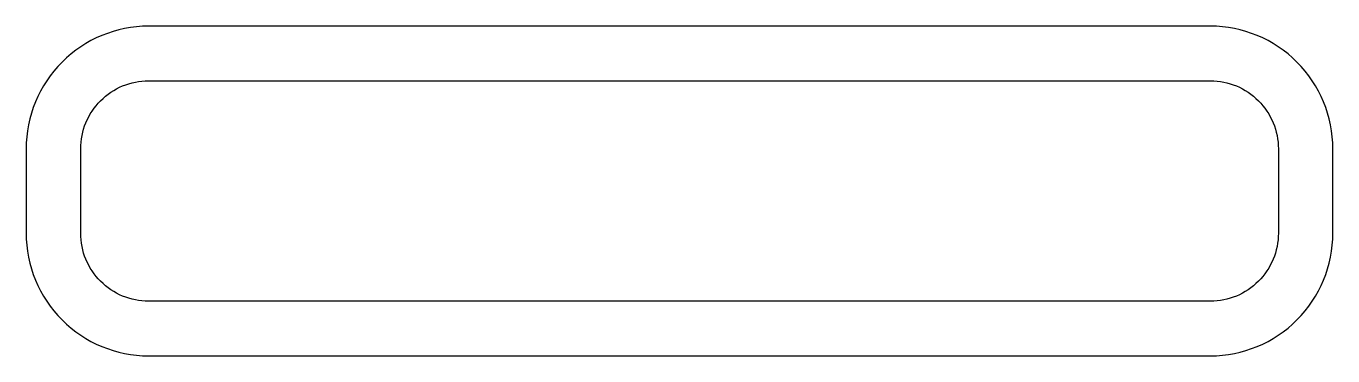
# Model space of a CAD drawing. Header units: millimetres. Extents: x -238 to 218, y -83 to 32.
import ezdxf

# ---------------------------------------------------------------- set-up
doc = ezdxf.new("R2010")
doc.units = ezdxf.units.MM
doc.layers.get('0').update_dxf_attribs({"linetype": 'CONTINUOUS'})

msp = doc.modelspace()

# ---------------------------------------------------------------- linework, layer by layer
for points in [[(-238.26, -11.17), (-238.26, -40.63, 0.414214), (-195.46, -83.43), (175.38, -83.43, 0.414214), (218.18, -40.63), (218.18, -11.17, 0.414214), (175.38, 31.63), (-195.46, 31.63, 0.414214)], [(-219.21, -40.63), (-219.21, -11.17, -0.414214), (-195.46, 12.58), (175.38, 12.58, -0.414214), (199.13, -11.17), (199.13, -40.63, -0.414214), (175.38, -64.38), (-195.46, -64.38, -0.414214)]]:
    msp.add_lwpolyline(points, format="xyb", close=True)

doc.saveas('drawing.dxf')
